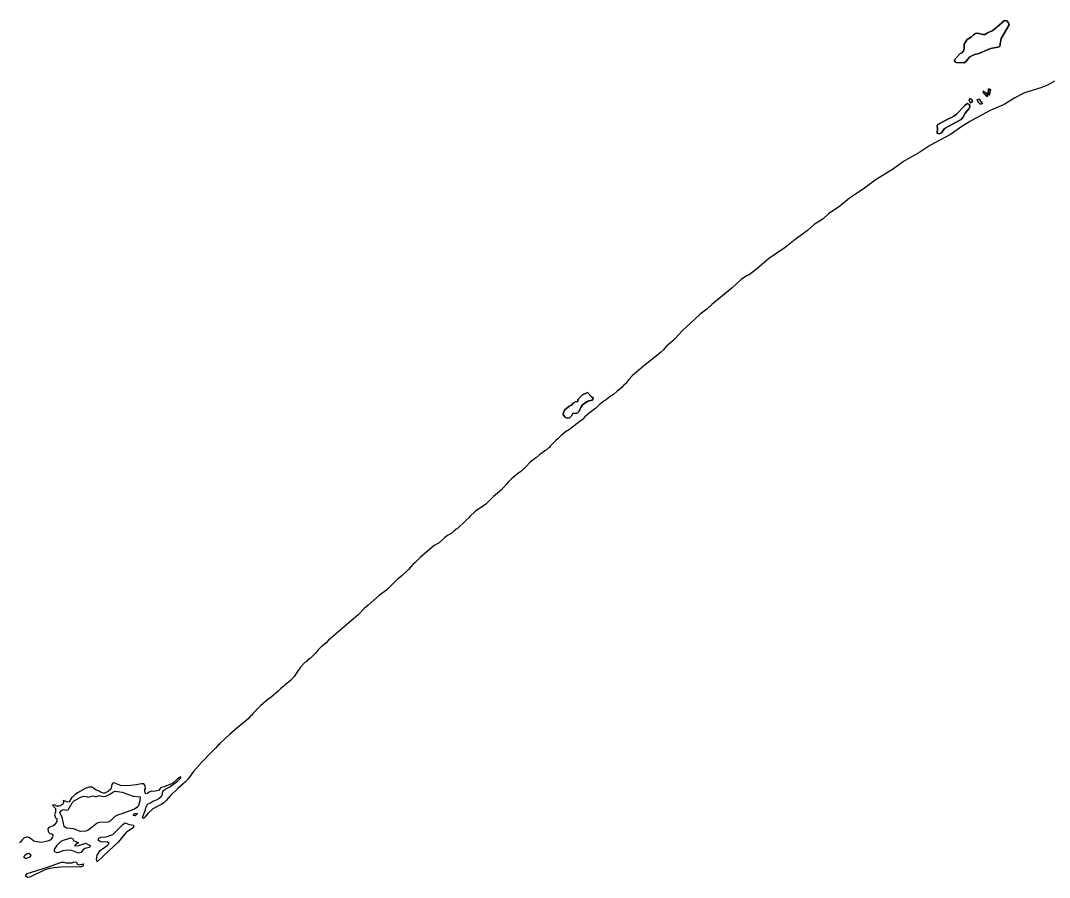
# Model space of a CAD drawing. Extents: x 496400 to 1293842, y 5654139 to 6239713.
# Drawn here: x 1000263 to 1100259, y 5701397 to 5784697 of the extents above; entities that cross this region are included whole.
import ezdxf

# ---------------------------------------------------------------- set-up
doc = ezdxf.new("R2010")
doc.units = 0

# ---------------------------------------------------------------- blocks, each defined once
blk = doc.blocks.new('REGION0')
at = {"color": 7, "linetype": 'CONTINUOUS'}
blk.add_lwpolyline([(1100768.005611, 5778791.824728), (1100087.377131, 5778402.443985), (1099415.101692, 5778159.363463), (1097820.611026, 5777674.832088), (1096897.719641, 5777183.452107), (1095869.124778, 5776525.965937), (1094512.559703, 5775944.834224), (1092539.230213, 5774873.26234), (1092323.007684, 5774771.12313), (1091845.515578, 5774478.482696), (1090652.564546, 5773618.277788), (1088635.903144, 5772562.732641), (1087671.452704, 5771901.487236), (1086078.932795, 5770994.331885), (1085097.965928, 5770275.638173), (1083334.715813, 5769180.061174), (1082152.805967, 5768294.451438), (1081496.766595, 5767890.043754), (1080829.628316, 5767416.920056), (1079878.635093, 5766645.807014), (1078782.003769, 5765921.064534), (1078280.664681, 5765425.695364), (1078067.369427, 5765277.255579), (1077378.767216, 5764862.300042), (1076731.855993, 5764272.890015), (1075545.270753, 5763419.643691), (1074572.384814, 5762630.434332), (1072962.655828, 5761532.477818), (1071799.299131, 5760517.604392), (1071078.628831, 5759989.601866), (1070809.484474, 5759870.746058), (1070305.350045, 5759541.193138), (1069420.480248, 5758721.210043), (1067435.647805, 5757100.51993), (1066989.531137, 5756672.037146), (1066273.701148, 5756117.809958), (1064577.399042, 5754525.893988), (1063892.697115, 5753783.555088), (1063764.515466, 5753651.581951), (1063642.056432, 5753558.510896), (1062962.359733, 5752980.568534), (1062809.028258, 5752799.525385), (1062750.004505, 5752689.637752), (1062462.034884, 5752416.023446), (1061877.940503, 5751934.431472), (1060836.119306, 5751127.30576), (1060099.122234, 5750476.69819), (1059964.055305, 5750372.069486), (1059718.947583, 5750158.942868), (1059374.122866, 5749800.425843), (1059050.201365, 5749389.879408), (1058942.205542, 5749308.146045), (1058733.016718, 5749067.285072), (1058487.323542, 5748842.120903), (1058245.448191, 5748680.873724), (1057889.565797, 5748347.981484), (1057555.477169, 5748142.64328), (1057081.497793, 5747767.749588), (1056976.651883, 5747736.136023), (1056637.211703, 5747453.763499), (1056515.709187, 5747360.66245), (1056158.350787, 5747015.762653), (1055902.408026, 5746830.200424), (1055765.164193, 5746698.657199), (1055523.330072, 5746537.470008), (1055115.441138, 5746183.742008), (1054865.542581, 5745907.538229), (1054636.588468, 5745744.77136), (1053621.37661, 5744948.663405), (1053220.513135, 5744709.142159), (1052962.311013, 5744497.555227), (1052840.198305, 5744391.396835), (1052496.016764, 5744046.027134), (1052278.557358, 5743869.713022), (1051864.42632, 5743440.030483), (1051756.414005, 5743358.357107), (1051656.119801, 5743199.099524), (1051549.31138, 5743142.561032), (1051330.796506, 5742941.292), (1051210.440163, 5742873.165867), (1050684.297576, 5742476.456616), (1050410.469578, 5742228.367114), (1050304.642413, 5742171.748638), (1049790.431562, 5741774.519493), (1049361.095188, 5741319.462118), (1048854.23963, 5740832.49124), (1048599.170929, 5740670.944122), (1048108.452489, 5740233.633136), (1047960.315896, 5740129.634304), (1047629.088577, 5739782.704921), (1047529.973528, 5739649.462042), (1046987.438203, 5739036.706767), (1046239.614338, 5738413.753567), (1045786.249572, 5737960.645796), (1045471.753071, 5737676.253683), (1044491.13253, 5737006.230064), (1043942.330363, 5736483.17653), (1043858.404159, 5736374.328686), (1043490.103524, 5736055.123659), (1042693.736373, 5735282.750874), (1042588.502908, 5735239.18974), (1042330.366753, 5735027.572814), (1042206.167846, 5734895.539689), (1041766.730312, 5734646.60036), (1041495.582214, 5734435.623304), (1040936.027466, 5733939.034383), (1040468.89214, 5733653.282547), (1039123.417727, 5732536.559853), (1038625.814007, 5732010.137005), (1038394.270699, 5731809.497844), (1037950.908143, 5731330.965248), (1037332.197708, 5730723.548886), (1036858.218332, 5730348.815162), (1036707.459561, 5730205.794273), (1035814.06356, 5729325.373481), (1035153.431253, 5728836.263038), (1034583.008482, 5728366.318693), (1034047.78722, 5727854.712829), (1033681.795421, 5727562.49231), (1033087.006181, 5726928.041451), (1032610.940606, 5726527.263028), (1030570.382747, 5724796.755268), (1030188.080668, 5724454.045025), (1029978.966057, 5724213.24404), (1029450.110587, 5723778.672495), (1029202.891929, 5723540.590956), (1028881.633835, 5723168.266742), (1028758.952164, 5723049.160985), (1028399.078781, 5722666.428889), (1028157.10448, 5722504.30189), (1028005.760254, 5722349.373425), (1027898.457082, 5722280.797384), (1027482.198617, 5721825.200119), (1027113.716572, 5721315.453876), (1026869.301502, 5720936.780954), (1026482.835271, 5720543.131081), (1025981.240563, 5720132.484666), (1025843.534963, 5719988.903892), (1025572.370373, 5719777.996821), (1025324.582752, 5719527.827743), (1024576.313612, 5718892.217119), (1024333.84456, 5718718.10256), (1023596.954685, 5718067.844918), (1023447.845082, 5717938.931158), (1022840.629354, 5717318.167513), (1022740.384625, 5717158.919927), (1022620.003544, 5717090.923767), (1022369.560761, 5716802.832408), (1022122.902821, 5716577.738225), (1021676.068764, 5716226.919633), (1020561.601678, 5715297.198875), (1019631.742554, 5714432.65485), (1019559.739842, 5714322.327307), (1019438.245572, 5714229.376227), (1019200.394194, 5713952.772529), (1018706.896904, 5713476.579457), (1017946.390931, 5712675.86244), (1017822.282728, 5712544.799118), (1017056.928198, 5711680.085128), (1016559.984146, 5710987.356131), (1016297.543659, 5710699.804661), (1016078.006301, 5710498.705594), (1015547.62535, 5710051.206681), (1014861.925676, 5709398.859465), (1014428.689016, 5708879.98508), (1014142.459269, 5708620.467904), (1013981.335472, 5708517.188926), (1013105.832953, 5708068.730209), (1012654.117357, 5707654.064613), (1012457.981705, 5707412.793723), (1012331.168865, 5707243.698142), (1012221.169302, 5707136.090045), (1012112.983825, 5707233.200278), (1012345.120834, 5707790.966747), (1012467.175821, 5708242.274884), (1012559.281902, 5708466.039338), (1012668.737239, 5708559.500314), (1012814.111474, 5708626.446687), (1013121.120749, 5708808.69959), (1013474.916944, 5708935.723735), (1013714.137133, 5709059.738492), (1013972.735056, 5709283.242998), (1014066.366618, 5709518.945022), (1014084.416771, 5709773.013307), (1014315.498312, 5709961.584924), (1014779.920754, 5710209.274507), (1015508.770931, 5710744.275609), (1015851.377516, 5711076.537978), (1015843.395539, 5711189.834917), (1015713.985258, 5711124.698175), (1015498.133792, 5710961.501394), (1015048.108594, 5710559.74317), (1014941.242452, 5710503.174685), (1014231.05262, 5710210.124334), (1013970.005681, 5710139.278755), (1013862.653035, 5710070.672719), (1013680.997085, 5709840.869495), (1013331.562941, 5709788.870079), (1013214.801786, 5709758.906178), (1012985.872411, 5709775.882723), (1012750.296885, 5709690.870027), (1012640.28083, 5709583.271928), (1012519.842029, 5709515.275769), (1012386.135663, 5709601.408237), (1012337.674836, 5709822.263282), (1012346.671052, 5709936.370056), (1012392.097409, 5710035.629852), (1012381.55922, 5710252.945618), (1012351.569084, 5710370.55168), (1012244.942071, 5710480.589282), (1012004.468514, 5710510.213252), (1011510.58367, 5710392.337245), (1010930.488524, 5710319.332105), (1010571.720084, 5710306.964623), (1009987.526754, 5710348.496169), (1009762.670825, 5710415.532524), (1009428.079201, 5710567.661558), (1009289.689197, 5710590.776853), (1009182.798317, 5710534.24836), (1009137.322486, 5710434.868588), (1009075.313737, 5710094.387892), (1009028.213474, 5709983.060552), (1008821.16857, 5709768.394247), (1008451.210519, 5709590.900375), (1008323.573095, 5709587.44108), (1008110.22012, 5709640.99018), (1007902.713448, 5709783.491174), (1007617.49794, 5709893.238835), (1007483.445249, 5709992.468637), (1007363.196102, 5710090.018781), (1007240.926723, 5710162.614005), (1007139.568805, 5710183.109833), (1006922.299053, 5710172.51199), (1006555.622849, 5710046.037733), (1005783.176893, 5709616.265212), (1005540.295549, 5709429.24328), (1005225.304297, 5709132.903599), (1004992.936405, 5708753.800765), (1004874.212739, 5708698.761968), (1004515.567987, 5708851.870803), (1004413.682335, 5708859.439262), (1004444.142484, 5708754.670588), (1004436.218227, 5708640.633799), (1004377.144999, 5708529.826354), (1004256.178463, 5708448.812844), (1004134.717176, 5708355.901756), (1004016.983012, 5708325.877867), (1003800.34819, 5708328.317371), (1003577.710394, 5708421.36843), (1003359.467633, 5708410.850571), (1003668.15906, 5708082.277451), (1003656.697337, 5707751.634753), (1003610.817459, 5707640.327409), (1003563.65123, 5707527.980277), (1003611.724502, 5707295.077683), (1003691.717437, 5707174.122304), (1003791.02214, 5707128.701549), (1003795.878943, 5706847.538779), (1003666.377958, 5706639.47113), (1003555.685744, 5706519.885472), (1003421.26199, 5706427.454286), (1003105.470891, 5706296.740892), (1002998.753175, 5706241.252187), (1002913.144819, 5706119.626943), (1002948.7009, 5705900.341578), (1003003.568748, 5705780.545962), (1003098.156828, 5705671.948067), (1003300.1058, 5705632.076183), (1003409.330254, 5705560.030847), (1003414.327235, 5705445.394181), (1003334.787821, 5705233.157381), (1003127.256412, 5705006.493518), (1002890.699631, 5704920.51102), (1002280.721545, 5704785.718456), (1001674.841644, 5704880.389186), (1001550.527295, 5704928.049485), (1001211.474669, 5705181.617872), (1001051.760911, 5705269.859911), (1000939.411283, 5705315.970525), (1000812.42528, 5705325.518582), (1000587.280748, 5705200.953936), (1000450.012178, 5705070.520486), (1000265.940195, 5704828.709706), (1000160.080046, 5704772.131222)], dxfattribs=at)
for points in [[(1091974.142503, 5782392.591802), (1091968.980605, 5781969.977824), (1091899.987626, 5781769.198692), (1091753.689856, 5781566.639922), (1091537.442589, 5781463.440928), (1090991.320322, 5780861.403471), (1091119.658642, 5780649.116681), (1091320.502672, 5780579.140925), (1091757.647861, 5780631.570253), (1091960.825465, 5780593.707959), (1092174.838108, 5780761.18387), (1092536.368905, 5781156.343437), (1092971.337192, 5781393.565151), (1093404.977897, 5781484.376666), (1094546.367665, 5781988.444065), (1095236.421145, 5782108.319665), (1095445.560494, 5782185.57394), (1095472.392471, 5782434.453281), (1095553.506841, 5782942.169937), (1096332.640177, 5784267.210229), (1096267.390811, 5784475.897751), (1096106.588602, 5784684.605269), (1095884.198181, 5784697.262693), (1095143.317317, 5784048.264794), (1094688.121974, 5783690.367643), (1094237.700975, 5783517.012929), (1094009.827068, 5783332.04058), (1093791.914141, 5783331.360718), (1093295.349397, 5783482.299995), (1093075.23483, 5783430.580522), (1092864.396837, 5783315.074033), (1092687.333822, 5783119.893762), (1092263.810768, 5782869.084813)], [(1094019.045922, 5777492.439214), (1094200.644151, 5777279.762503), (1094197.378797, 5777483.800972), (1094040.823197, 5777695.317918), (1093830.323284, 5777819.922555), (1093871.692684, 5777614.3444)], [(1094540.109069, 5778004.165053), (1094325.387283, 5778052.665181), (1094293.203753, 5777633.240554), (1094398.701085, 5777423.863172)], [(1092721.166522, 5777015.346325), (1092522.136578, 5777127.353526), (1092449.177347, 5776925.624587), (1092580.179076, 5776703.039894), (1092788.477349, 5776808.558416)], [(1093606.019827, 5776834.513133), (1093451.550426, 5777071.114973), (1093242.699682, 5776978.723779), (1093348.271226, 5776770.26621), (1093543.936865, 5776582.164497), (1093750.478773, 5776623.426099)], [(1089337.19571, 5774431.182324), (1089375.019398, 5774191.60109), (1089342.703934, 5773745.161961), (1089544.059206, 5773688.243547), (1089761.568087, 5773798.281149), (1090072.898184, 5774215.676189), (1091668.873102, 5775064.473419), (1091853.951077, 5775278.379879), (1092070.025181, 5775700.853886), (1092425.363349, 5776116.349313), (1092520.536884, 5776322.037446), (1092489.144955, 5776548.331384), (1092263.447951, 5776625.405696), (1092022.298234, 5776433.894677), (1091214.527081, 5775609.262529), (1090965.519075, 5775400.095104), (1090735.600198, 5775284.498634), (1090512.005884, 5775176.700576), (1089398.355137, 5774593.219342)], [(1053117.159723, 5746815.573401), (1053015.933738, 5746610.185207), (1052982.628773, 5746374.783123), (1053180.735182, 5746152.338401), (1053379.154934, 5746051.308965), (1053617.105262, 5746076.173904), (1053834.696602, 5746300.578227), (1053941.620465, 5746498.767886), (1054365.127028, 5746519.473671), (1054542.11583, 5746713.614154), (1054758.841355, 5747148.855562), (1054924.533351, 5747357.503093), (1055158.682345, 5747549.044105), (1055403.583921, 5747688.035814), (1055830.157938, 5747778.907317), (1055951.72642, 5747989.464459), (1055741.778979, 5748123.047268), (1055350.934205, 5748555.549234), (1054877.400105, 5748307.119801), (1054457.043454, 5747896.70334), (1054425.618542, 5747680.267395), (1054211.853274, 5747635.346539), (1053981.17578, 5747501.813719), (1053803.082035, 5747306.833406), (1053581.326544, 5747217.001691)]]:
    blk.add_lwpolyline(points, close=True, dxfattribs=at)

msp = doc.modelspace()

# ---------------------------------------------------------------- linework, layer by layer
at = {"color": 7, "linetype": 'CONTINUOUS'}
for points in [[(1091974.142503, 5782392.591802), (1092263.810768, 5782869.084813), (1092687.333822, 5783119.893762), (1092864.396837, 5783315.074033), (1093075.23483, 5783430.580522), (1093295.349397, 5783482.299995), (1093791.914141, 5783331.360718), (1094009.827068, 5783332.04058), (1094237.700975, 5783517.012929), (1094688.121974, 5783690.367643), (1095143.317317, 5784048.264794), (1095884.198181, 5784697.262693), (1096106.588602, 5784684.605269), (1096267.390811, 5784475.897751), (1096332.640177, 5784267.210229), (1095553.506841, 5782942.169937), (1095472.392471, 5782434.453281), (1095445.560494, 5782185.57394), (1095236.421145, 5782108.319665), (1094546.367665, 5781988.444065), (1093404.977897, 5781484.376666), (1092971.337192, 5781393.565151), (1092536.368905, 5781156.343437), (1092174.838108, 5780761.18387), (1091960.825465, 5780593.707959), (1091757.647861, 5780631.570253), (1091320.502672, 5780579.140925), (1091119.658642, 5780649.116681), (1090991.320322, 5780861.403471), (1091537.442589, 5781463.440928), (1091753.689856, 5781566.639922), (1091899.987626, 5781769.198692), (1091968.980605, 5781969.977824)], [(1094019.045922, 5777492.439214), (1093871.692684, 5777614.3444), (1093830.323284, 5777819.922555), (1094040.823197, 5777695.317918), (1094197.378797, 5777483.800972), (1094200.644151, 5777279.762503)], [(1094540.109069, 5778004.165053), (1094398.701085, 5777423.863172), (1094293.203753, 5777633.240554), (1094325.387283, 5778052.665181)], [(1092721.166522, 5777015.346325), (1092788.477349, 5776808.558416), (1092580.179076, 5776703.039894), (1092449.177347, 5776925.624587), (1092522.136578, 5777127.353526)], [(1093606.019827, 5776834.513133), (1093750.478773, 5776623.426099), (1093543.936865, 5776582.164497), (1093348.271226, 5776770.26621), (1093242.699682, 5776978.723779), (1093451.550426, 5777071.114973)], [(1089337.19571, 5774431.182324), (1089398.355137, 5774593.219342), (1090512.005884, 5775176.700576), (1090735.600198, 5775284.498634), (1090965.519075, 5775400.095104), (1091214.527081, 5775609.262529), (1092022.298234, 5776433.894677), (1092263.447951, 5776625.405696), (1092489.144955, 5776548.331384), (1092520.536884, 5776322.037446), (1092425.363349, 5776116.349313), (1092070.025181, 5775700.853886), (1091853.951077, 5775278.379879), (1091668.873102, 5775064.473419), (1090072.898184, 5774215.676189), (1089761.568087, 5773798.281149), (1089544.059206, 5773688.243547), (1089342.703934, 5773745.161961), (1089375.019398, 5774191.60109)], [(1053117.159723, 5746815.573401), (1053581.326544, 5747217.001691), (1053803.082035, 5747306.833406), (1053981.17578, 5747501.813719), (1054211.853274, 5747635.346539), (1054425.618542, 5747680.267395), (1054457.043454, 5747896.70334), (1054877.400105, 5748307.119801), (1055350.934205, 5748555.549234), (1055741.778979, 5748123.047268), (1055951.72642, 5747989.464459), (1055830.157938, 5747778.907317), (1055403.583921, 5747688.035814), (1055158.682345, 5747549.044105), (1054924.533351, 5747357.503093), (1054758.841355, 5747148.855562), (1054542.11583, 5746713.614154), (1054365.127028, 5746519.473671), (1053941.620465, 5746498.767886), (1053834.696602, 5746300.578227), (1053617.105262, 5746076.173904), (1053379.154934, 5746051.308965), (1053180.735182, 5746152.338401), (1052982.628773, 5746374.783123), (1053015.933738, 5746610.185207)], [(1011340.001889, 5708029.598174), (1010529.344691, 5707756.003863), (1010106.728679, 5707568.79197), (1009675.99051, 5707447.126734), (1009437.776314, 5707323.161967), (1008983.372573, 5706870.454114), (1008772.410892, 5706771.2843), (1007925.669879, 5706730.092685), (1007716.753168, 5706655.867793), (1007054.595379, 5706154.07993), (1006825.740217, 5705991.543014), (1006613.137613, 5705879.35585), (1006087.201172, 5705853.271159), (1005416.475951, 5706118.417189), (1004731.955433, 5706180.484556), (1004501.558297, 5706350.130025), (1004309.81768, 5707244.417995), (1004160.337015, 5707472.701529), (1004073.236161, 5707683.228676), (1004230.806, 5707914.161671), (1004441.297667, 5708001.323929), (1004654.700118, 5707947.754833), (1004873.924134, 5707983.38758), (1005292.747058, 5708655.380798), (1005499.742487, 5708870.117089), (1006177.748788, 5709230.723688), (1006411.122674, 5709289.841655), (1006626.644306, 5709262.30726), (1006826.424622, 5709196.390677), (1007271.386872, 5709343.530727), (1007469.616968, 5709265.536602), (1007687.843238, 5709275.054665), (1007898.343151, 5709362.246917), (1008326.195274, 5709280.303596), (1008558.010695, 5709302.209138), (1009007.681322, 5709512.416351), (1009238.622683, 5709700.008167), (1009460.54309, 5709773.493209), (1010130.501448, 5709673.963468), (1011202.147864, 5709303.988775), (1011874.134699, 5709229.493939), (1011843.27875, 5708798.321702), (1011710.875228, 5708385.725685), (1011555.276146, 5708179.747611)], [(1011382.575183, 5707624.390653), (1011611.306658, 5707601.335346), (1011410.025599, 5707381.340125), (1011195.386272, 5707428.92044)], [(1010837.681546, 5706546.420071), (1011253.519474, 5706465.06663), (1011225.557816, 5706262.497862), (1010537.920369, 5705750.792018), (1009742.806586, 5704824.270609), (1008851.933815, 5703981.232207), (1007702.504349, 5702914.819272), (1007628.374209, 5703124.676557), (1007722.38508, 5703552.139548), (1008011.146301, 5704004.087555), (1008684.642126, 5704491.318381), (1008878.724563, 5704707.58436), (1008672.809339, 5704863.072711), (1008235.334316, 5704817.981889), (1008022.030815, 5704871.530989), (1007816.024887, 5705027.01934), (1007881.966904, 5705225.818875), (1008093.035781, 5705326.008482), (1008565.811263, 5705330.38759), (1009234.829594, 5705576.057585), (1010170.543268, 5706504.438616), (1010402.028855, 5706704.997793)], [(1005648.134701, 5704901.194951), (1005880.634527, 5704757.584183), (1005657.114425, 5704670.971813), (1005489.707295, 5704465.553625), (1005927.116351, 5704510.694437), (1006618.464429, 5704717.222398), (1006839.989036, 5704599.146432), (1007037.790349, 5704508.234937), (1006946.822194, 5704310.465193), (1006517.535294, 5704200.857503), (1006303.860731, 5704062.755613), (1006108.219829, 5703834.512072), (1005884.633761, 5703747.899701), (1005239.932425, 5704010.956157), (1004783.425993, 5704057.006783), (1004357.437431, 5703998.378717), (1003988.007115, 5703832.972385), (1003778.669866, 5703771.954805), (1003547.184279, 5703916.545374), (1003574.024502, 5704117.954378), (1003822.554249, 5704547.576929), (1004207.478507, 5704928.059483), (1004431.542834, 5705027.619218), (1005149.467267, 5705244.065161), (1005348.752832, 5705165.161222), (1005447.249442, 5704941.076834)], [(1000900.350718, 5703711.30715), (1001068.326812, 5703767.195774), (1001264.883003, 5703605.028782), (1001204.902731, 5703403.919717), (1000788.413382, 5703219.487258), (1000564.736609, 5703357.709123), (1000688.778845, 5703555.998762)], [(1004669.311754, 5702826.867175), (1005269.114468, 5702821.668233), (1005480.33177, 5702921.787854), (1005694.17125, 5702880.296299), (1005756.287195, 5702671.898718), (1005957.287895, 5702632.006838), (1006384.752464, 5702703.612263), (1006304.800757, 5702479.25793), (1006094.803841, 5702405.193005), (1004511.849111, 5702416.360732), (1003496.950595, 5702336.387011), (1003070.426053, 5702264.681606), (1002612.600286, 5702119.201218), (1001158.676528, 5701431.431212), (1000938.339323, 5701396.918237), (1000733.966072, 5701564.374152), (1000890.150609, 5701783.279594), (1001333.381231, 5701917.382298), (1002875.989045, 5702406.702698), (1004226.963437, 5702896.423017), (1004456.535988, 5702893.343644)]]:
    msp.add_lwpolyline(points, close=True, dxfattribs=at)

# ---------------------------------------------------------------- block references
at = {"color": 7}
msp.add_blockref('REGION0', (0, 0), dxfattribs=at)

doc.saveas('drawing.dxf')
